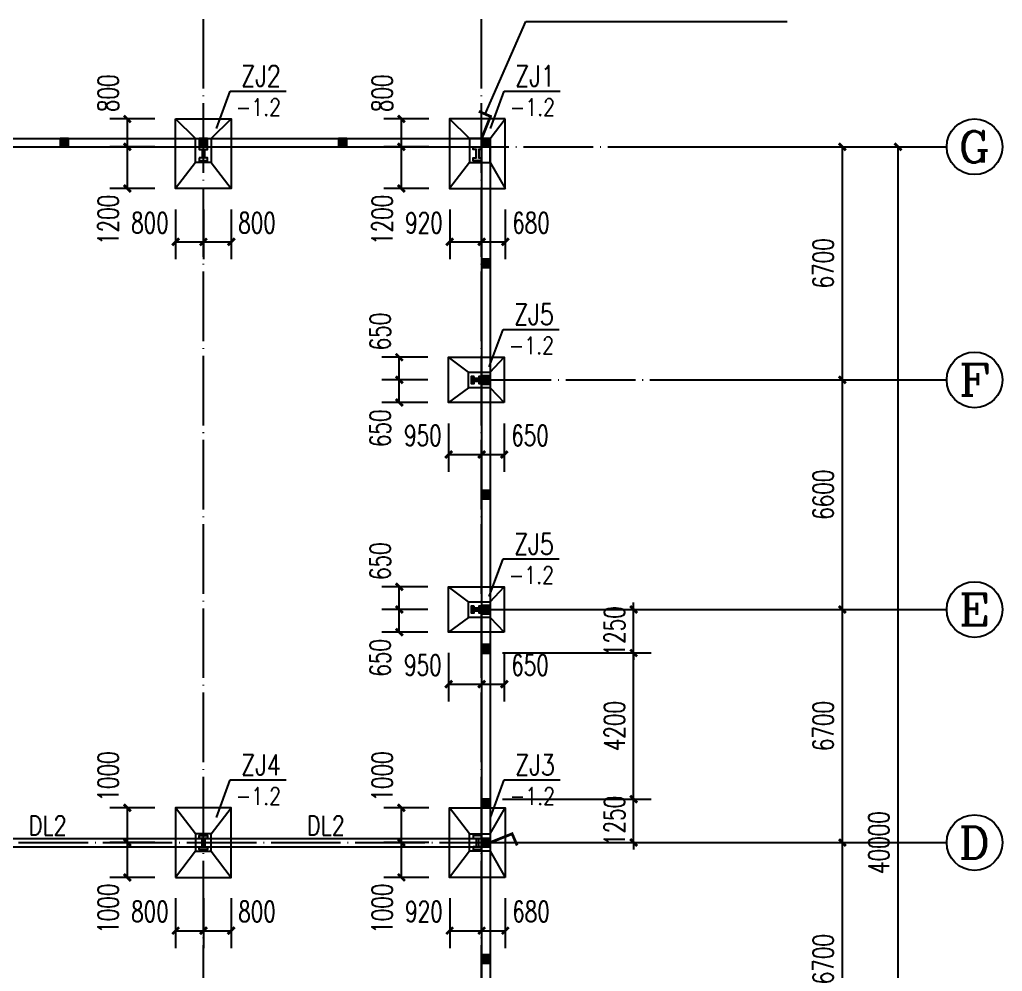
# Model space of a CAD drawing. Extents: x 36360094 to 36697644, y 75306 to 425482.
# Drawn here: x 36425171 to 36453430, y 383529 to 410885 of the extents above; entities that cross this region are included whole.
import ezdxf
from ezdxf.enums import TextEntityAlignment as Align

# ---------------------------------------------------------------- set-up
doc = ezdxf.new("R2010")
doc.units = 0
doc.header["$LTSCALE"] = 1000
doc.header["$MEASUREMENT"] = 0
doc.linetypes.add('ACAD_ISO04W100', pattern=[30.5, 24, -3, 0.5, -3])
doc.linetypes.add('DOTE', pattern=[2.42, 2, -0.2, 0.02, -0.2])
doc.layers.get('0').update_dxf_attribs({"linetype": 'CONTINUOUS'})
doc.layers.get('DEFPOINTS').update_dxf_attribs({"linetype": 'CONTINUOUS'})
for name, color, linetype in [('AXIS', 3, 'CONTINUOUS'), ('AXIS_TEXT', 7, 'CONTINUOUS'), ('COLUMN', 7, 'CONTINUOUS'), ('DOTE', 1, 'ACAD_ISO04W100'), ('PUB_DIM', 3, 'CONTINUOUS'), ('PUB_HATCH', 8, 'CONTINUOUS'), ('独立基础', 2, 'CONTINUOUS')]:
    doc.layers.add(name, color=color, linetype=linetype)
doc.styles.add('_TCH_AXIS', font='COMPLEX', dxfattribs={"bigfont": 'GBCBIG'})
doc.styles.add('_TCH_DIM_T3', font='SIMPLEX', dxfattribs={"width": 0.705882, "bigfont": 'GBCBIG'})
doc.styles.add('COMPLEX', font='COMPLEX')
doc.styles.add('DIM_FONT', font='SIMPLEX.shx', dxfattribs={"width": 0.8})
doc.dimstyles.new('_TCH_ARCH&&200', dxfattribs={"dimtxt": 595, "dimasz": 200, "dimexe": 500, "dimexo": 600, "dimgap": 252.5, "dimtad": 1, "dimdec": 0, "dimzin": 0, "dimdsep": 46, "dimtxsty": '_TCH_DIM_T3', "dimblk": 'ARCHTICK', "dimcen": 0.09, "dimclrt": 7, "dimazin": 2, "dimtfac": 1, "dimtdec": 0, "dimtix": 1, "dimtmove": 2, "dimatfit": 3, "dimfxl": 0, "dimtolj": 1, "dimtzin": 0, "dimarcsym": 0})

# ---------------------------------------------------------------- blocks, each defined once
blk = doc.blocks.new('_ArchTick')
at = {"color": 0, "linetype": 'ByBlock', "const_width": 0.4}
blk.add_lwpolyline([(-0.5, -0.5), (0.5, 0.5)], dxfattribs=at)
blk = doc.blocks.new('*D154')
at = {"layer": 'DEFPOINTS', "color": 0}
for p in [(36438457, 393930), (36442828, 393930), (36438457, 392680)]:
    blk.add_point(p, dxfattribs=at)
at = {"layer": 'PUB_DIM', "color": 0, "lineweight": -2}
for p, q in [((36439057, 393930), (36443328, 393930)), ((36442828, 393930), (36442828, 394130)), ((36442828, 392680), (36442828, 393930)), ((36439057, 392680), (36443328, 392680)), ((36442828, 392680), (36442828, 392480))]:
    blk.add_line(p, q, dxfattribs=at)
at = {"layer": 'PUB_DIM', "color": 0, "lineweight": -2, "xscale": 200, "yscale": 200, "zscale": 200}
for p, rotation in [((36442828, 393930), 270), ((36442828, 392680), 90)]:
    blk.add_blockref('_ArchTick', p, dxfattribs=dict(at, rotation=rotation))
at = {"layer": 'PUB_DIM', "color": 7, "insert": (36442278, 393305), "char_height": 595, "attachment_point": 5, "rotation": 90, "style": '_TCH_DIM_T3'}
blk.add_mtext('\\A1;1250', dxfattribs=at)
blk = doc.blocks.new('*D155')
at = {"layer": 'DEFPOINTS', "color": 0}
for p in [(36438457, 392680), (36442828, 392680), (36438457, 388480)]:
    blk.add_point(p, dxfattribs=at)
at = {"layer": 'PUB_DIM', "color": 0, "lineweight": -2}
for p, q in [((36439057, 392680), (36443328, 392680)), ((36442828, 388480), (36442828, 392680)), ((36439057, 388480), (36443328, 388480))]:
    blk.add_line(p, q, dxfattribs=at)
at = {"layer": 'PUB_DIM', "color": 0, "lineweight": -2, "xscale": 200, "yscale": 200, "zscale": 200}
for p, rotation in [((36442828, 392680), 90), ((36442828, 388480), 270)]:
    blk.add_blockref('_ArchTick', p, dxfattribs=dict(at, rotation=rotation))
at = {"layer": 'PUB_DIM', "color": 7, "insert": (36442278, 390580), "char_height": 595, "attachment_point": 5, "rotation": 90, "style": '_TCH_DIM_T3'}
blk.add_mtext('\\A1;4200', dxfattribs=at)
blk = doc.blocks.new('*D156')
at = {"layer": 'DEFPOINTS', "color": 0}
for p in [(36438457, 388480), (36442828, 388480), (36438457, 387230)]:
    blk.add_point(p, dxfattribs=at)
at = {"layer": 'PUB_DIM', "color": 0, "lineweight": -2}
for p, q in [((36442828, 388480), (36442828, 388680)), ((36439057, 388480), (36443328, 388480)), ((36442828, 387230), (36442828, 388480)), ((36439057, 387230), (36443328, 387230)), ((36442828, 387230), (36442828, 387030))]:
    blk.add_line(p, q, dxfattribs=at)
at = {"layer": 'PUB_DIM', "color": 0, "lineweight": -2, "xscale": 200, "yscale": 200, "zscale": 200}
for p, rotation in [((36442828, 388480), 270), ((36442828, 387230), 90)]:
    blk.add_blockref('_ArchTick', p, dxfattribs=dict(at, rotation=rotation))
at = {"layer": 'PUB_DIM', "color": 7, "insert": (36442278, 387855), "char_height": 595, "attachment_point": 5, "rotation": 90, "style": '_TCH_DIM_T3'}
blk.add_mtext('\\A1;1250', dxfattribs=at)
blk = doc.blocks.new('*D160')
at = {"layer": 'DEFPOINTS', "color": 0}
for p in [(36429657, 406030), (36430457, 406030), (36430457, 404498)]:
    blk.add_point(p, dxfattribs=at)
at = {"layer": 'PUB_DIM', "color": 0, "lineweight": -2}
for p, q in [((36429657, 405430), (36429657, 403998)), ((36430457, 405430), (36430457, 403998)), ((36429657, 404498), (36430457, 404498))]:
    blk.add_line(p, q, dxfattribs=at)
at = {"layer": 'PUB_DIM', "color": 0, "lineweight": -2, "xscale": 200, "yscale": 200, "zscale": 200, "rotation": 180}
blk.add_blockref('_ArchTick', (36429657, 404498), dxfattribs=at)
at = {"layer": 'PUB_DIM', "color": 0, "lineweight": -2, "xscale": 200, "yscale": 200, "zscale": 200}
blk.add_blockref('_ArchTick', (36430457, 404498), dxfattribs=at)
at = {"layer": 'PUB_DIM', "color": 7, "insert": (36428917, 405048), "char_height": 595, "attachment_point": 5, "style": '_TCH_DIM_T3'}
blk.add_mtext('\\A1;800', dxfattribs=at)
blk = doc.blocks.new('*D161')
at = {"layer": 'DEFPOINTS', "color": 0}
for p in [(36430457, 406030), (36431257, 406030), (36431257, 404498)]:
    blk.add_point(p, dxfattribs=at)
at = {"layer": 'PUB_DIM', "color": 0, "lineweight": -2}
for p, q in [((36430457, 405430), (36430457, 403998)), ((36431257, 405430), (36431257, 403998)), ((36430457, 404498), (36431257, 404498))]:
    blk.add_line(p, q, dxfattribs=at)
at = {"layer": 'PUB_DIM', "color": 0, "lineweight": -2, "xscale": 200, "yscale": 200, "zscale": 200, "rotation": 180}
blk.add_blockref('_ArchTick', (36430457, 404498), dxfattribs=at)
at = {"layer": 'PUB_DIM', "color": 0, "lineweight": -2, "xscale": 200, "yscale": 200, "zscale": 200}
blk.add_blockref('_ArchTick', (36431257, 404498), dxfattribs=at)
at = {"layer": 'PUB_DIM', "color": 7, "insert": (36431997, 405048), "char_height": 595, "attachment_point": 5, "style": '_TCH_DIM_T3'}
blk.add_mtext('\\A1;800', dxfattribs=at)
blk = doc.blocks.new('*D162')
at = {"layer": 'DEFPOINTS', "color": 0}
for p in [(36428268, 408030), (36429657, 408030), (36429657, 407230)]:
    blk.add_point(p, dxfattribs=at)
at = {"layer": 'PUB_DIM', "color": 0, "lineweight": -2}
for p, q in [((36429057, 408030), (36427768, 408030)), ((36428268, 407230), (36428268, 408030)), ((36429057, 407230), (36427768, 407230))]:
    blk.add_line(p, q, dxfattribs=at)
at = {"layer": 'PUB_DIM', "color": 0, "lineweight": -2, "xscale": 200, "yscale": 200, "zscale": 200}
for p, rotation in [((36428268, 408030), 90), ((36428268, 407230), 270)]:
    blk.add_blockref('_ArchTick', p, dxfattribs=dict(at, rotation=rotation))
at = {"layer": 'PUB_DIM', "color": 7, "insert": (36427718, 408770), "char_height": 595, "attachment_point": 5, "rotation": 90, "style": '_TCH_DIM_T3'}
blk.add_mtext('\\A1;800', dxfattribs=at)
blk = doc.blocks.new('*D163')
at = {"layer": 'DEFPOINTS', "color": 0}
for p in [(36428268, 407230), (36429657, 407230), (36429657, 406030)]:
    blk.add_point(p, dxfattribs=at)
at = {"layer": 'PUB_DIM', "color": 0, "lineweight": -2}
for p, q in [((36429057, 407230), (36427768, 407230)), ((36428268, 406030), (36428268, 407230)), ((36429057, 406030), (36427768, 406030))]:
    blk.add_line(p, q, dxfattribs=at)
at = {"layer": 'PUB_DIM', "color": 0, "lineweight": -2, "xscale": 200, "yscale": 200, "zscale": 200}
for p, rotation in [((36428268, 407230), 90), ((36428268, 406030), 270)]:
    blk.add_blockref('_ArchTick', p, dxfattribs=dict(at, rotation=rotation))
at = {"layer": 'PUB_DIM', "color": 7, "insert": (36427718, 405130), "char_height": 595, "attachment_point": 5, "rotation": 90, "style": '_TCH_DIM_T3'}
blk.add_mtext('\\A1;1200', dxfattribs=at)
blk = doc.blocks.new('*D164')
at = {"layer": 'DEFPOINTS', "color": 0}
for p in [(36429657, 386230), (36430457, 386230), (36430457, 384698)]:
    blk.add_point(p, dxfattribs=at)
at = {"layer": 'PUB_DIM', "color": 0, "lineweight": -2}
for p, q in [((36429657, 385630), (36429657, 384198)), ((36430457, 385630), (36430457, 384198)), ((36429657, 384698), (36430457, 384698))]:
    blk.add_line(p, q, dxfattribs=at)
at = {"layer": 'PUB_DIM', "color": 0, "lineweight": -2, "xscale": 200, "yscale": 200, "zscale": 200, "rotation": 180}
blk.add_blockref('_ArchTick', (36429657, 384698), dxfattribs=at)
at = {"layer": 'PUB_DIM', "color": 0, "lineweight": -2, "xscale": 200, "yscale": 200, "zscale": 200}
blk.add_blockref('_ArchTick', (36430457, 384698), dxfattribs=at)
at = {"layer": 'PUB_DIM', "color": 7, "insert": (36428917, 385248), "char_height": 595, "attachment_point": 5, "style": '_TCH_DIM_T3'}
blk.add_mtext('\\A1;800', dxfattribs=at)
blk = doc.blocks.new('*D165')
at = {"layer": 'DEFPOINTS', "color": 0}
for p in [(36430457, 386230), (36431257, 386230), (36431257, 384698)]:
    blk.add_point(p, dxfattribs=at)
at = {"layer": 'PUB_DIM', "color": 0, "lineweight": -2}
for p, q in [((36430457, 385630), (36430457, 384198)), ((36431257, 385630), (36431257, 384198)), ((36430457, 384698), (36431257, 384698))]:
    blk.add_line(p, q, dxfattribs=at)
at = {"layer": 'PUB_DIM', "color": 0, "lineweight": -2, "xscale": 200, "yscale": 200, "zscale": 200, "rotation": 180}
blk.add_blockref('_ArchTick', (36430457, 384698), dxfattribs=at)
at = {"layer": 'PUB_DIM', "color": 0, "lineweight": -2, "xscale": 200, "yscale": 200, "zscale": 200}
blk.add_blockref('_ArchTick', (36431257, 384698), dxfattribs=at)
at = {"layer": 'PUB_DIM', "color": 7, "insert": (36431997, 385248), "char_height": 595, "attachment_point": 5, "style": '_TCH_DIM_T3'}
blk.add_mtext('\\A1;800', dxfattribs=at)
blk = doc.blocks.new('*D166')
at = {"layer": 'DEFPOINTS', "color": 0}
for p in [(36428268, 388230), (36429657, 388230), (36429657, 387230)]:
    blk.add_point(p, dxfattribs=at)
at = {"layer": 'PUB_DIM', "color": 0, "lineweight": -2}
for p, q in [((36429057, 388230), (36427768, 388230)), ((36428268, 387230), (36428268, 388230)), ((36429057, 387230), (36427768, 387230))]:
    blk.add_line(p, q, dxfattribs=at)
at = {"layer": 'PUB_DIM', "color": 0, "lineweight": -2, "xscale": 200, "yscale": 200, "zscale": 200}
for p, rotation in [((36428268, 388230), 90), ((36428268, 387230), 270)]:
    blk.add_blockref('_ArchTick', p, dxfattribs=dict(at, rotation=rotation))
at = {"layer": 'PUB_DIM', "color": 7, "insert": (36427718, 389130), "char_height": 595, "attachment_point": 5, "rotation": 90, "style": '_TCH_DIM_T3'}
blk.add_mtext('\\A1;1000', dxfattribs=at)
blk = doc.blocks.new('*D167')
at = {"layer": 'DEFPOINTS', "color": 0}
for p in [(36428268, 387230), (36429657, 387230), (36429657, 386230)]:
    blk.add_point(p, dxfattribs=at)
at = {"layer": 'PUB_DIM', "color": 0, "lineweight": -2}
for p, q in [((36429057, 387230), (36427768, 387230)), ((36428268, 386230), (36428268, 387230)), ((36429057, 386230), (36427768, 386230))]:
    blk.add_line(p, q, dxfattribs=at)
at = {"layer": 'PUB_DIM', "color": 0, "lineweight": -2, "xscale": 200, "yscale": 200, "zscale": 200}
for p, rotation in [((36428268, 387230), 90), ((36428268, 386230), 270)]:
    blk.add_blockref('_ArchTick', p, dxfattribs=dict(at, rotation=rotation))
at = {"layer": 'PUB_DIM', "color": 7, "insert": (36427718, 385330), "char_height": 595, "attachment_point": 5, "rotation": 90, "style": '_TCH_DIM_T3'}
blk.add_mtext('\\A1;1000', dxfattribs=at)
blk = doc.blocks.new('*D208')
at = {"layer": 'DEFPOINTS', "color": 0}
for p in [(36436088, 400530), (36437507, 400530), (36437507, 399880)]:
    blk.add_point(p, dxfattribs=at)
at = {"layer": 'PUB_DIM', "color": 0, "lineweight": -2}
for p, q in [((36436907, 400530), (36435588, 400530)), ((36436088, 399880), (36436088, 400530)), ((36436907, 399880), (36435588, 399880))]:
    blk.add_line(p, q, dxfattribs=at)
at = {"layer": 'PUB_DIM', "color": 0, "lineweight": -2, "xscale": 200, "yscale": 200, "zscale": 200}
for p, rotation in [((36436088, 400530), 90), ((36436088, 399880), 270)]:
    blk.add_blockref('_ArchTick', p, dxfattribs=dict(at, rotation=rotation))
at = {"layer": 'PUB_DIM', "color": 7, "insert": (36435538, 399140), "char_height": 595, "attachment_point": 5, "rotation": 90, "style": '_TCH_DIM_T3'}
blk.add_mtext('\\A1;650', dxfattribs=at)
blk = doc.blocks.new('*D209')
at = {"layer": 'DEFPOINTS', "color": 0}
for p in [(36436088, 401180), (36437507, 401180), (36437507, 400530)]:
    blk.add_point(p, dxfattribs=at)
at = {"layer": 'PUB_DIM', "color": 0, "lineweight": -2}
for p, q in [((36436907, 401180), (36435588, 401180)), ((36436088, 400530), (36436088, 401180)), ((36436907, 400530), (36435588, 400530))]:
    blk.add_line(p, q, dxfattribs=at)
at = {"layer": 'PUB_DIM', "color": 0, "lineweight": -2, "xscale": 200, "yscale": 200, "zscale": 200}
for p, rotation in [((36436088, 401180), 90), ((36436088, 400530), 270)]:
    blk.add_blockref('_ArchTick', p, dxfattribs=dict(at, rotation=rotation))
at = {"layer": 'PUB_DIM', "color": 7, "insert": (36435538, 401920), "char_height": 595, "attachment_point": 5, "rotation": 90, "style": '_TCH_DIM_T3'}
blk.add_mtext('\\A1;650', dxfattribs=at)
blk = doc.blocks.new('*D210')
at = {"layer": 'DEFPOINTS', "color": 0}
for p in [(36438457, 399880), (36439107, 399880), (36439107, 398384)]:
    blk.add_point(p, dxfattribs=at)
at = {"layer": 'PUB_DIM', "color": 0, "lineweight": -2}
for p, q in [((36438457, 399280), (36438457, 397884)), ((36439107, 399280), (36439107, 397884)), ((36438457, 398384), (36439107, 398384))]:
    blk.add_line(p, q, dxfattribs=at)
at = {"layer": 'PUB_DIM', "color": 0, "lineweight": -2, "xscale": 200, "yscale": 200, "zscale": 200, "rotation": 180}
blk.add_blockref('_ArchTick', (36438457, 398384), dxfattribs=at)
at = {"layer": 'PUB_DIM', "color": 0, "lineweight": -2, "xscale": 200, "yscale": 200, "zscale": 200}
blk.add_blockref('_ArchTick', (36439107, 398384), dxfattribs=at)
at = {"layer": 'PUB_DIM', "color": 7, "insert": (36439847, 398934), "char_height": 595, "attachment_point": 5, "style": '_TCH_DIM_T3'}
blk.add_mtext('\\A1;650', dxfattribs=at)
blk = doc.blocks.new('*D211')
at = {"layer": 'DEFPOINTS', "color": 0}
for p in [(36437507, 399880), (36438457, 399880), (36438457, 398384)]:
    blk.add_point(p, dxfattribs=at)
at = {"layer": 'PUB_DIM', "color": 0, "lineweight": -2}
for p, q in [((36437507, 399280), (36437507, 397884)), ((36438457, 399280), (36438457, 397884)), ((36437507, 398384), (36438457, 398384))]:
    blk.add_line(p, q, dxfattribs=at)
at = {"layer": 'PUB_DIM', "color": 0, "lineweight": -2, "xscale": 200, "yscale": 200, "zscale": 200, "rotation": 180}
blk.add_blockref('_ArchTick', (36437507, 398384), dxfattribs=at)
at = {"layer": 'PUB_DIM', "color": 0, "lineweight": -2, "xscale": 200, "yscale": 200, "zscale": 200}
blk.add_blockref('_ArchTick', (36438457, 398384), dxfattribs=at)
at = {"layer": 'PUB_DIM', "color": 7, "insert": (36436767, 398934), "char_height": 595, "attachment_point": 5, "style": '_TCH_DIM_T3'}
blk.add_mtext('\\A1;950', dxfattribs=at)
blk = doc.blocks.new('*D216')
at = {"layer": 'DEFPOINTS', "color": 0}
for p in [(36436088, 393930), (36437507, 393930), (36437507, 393280)]:
    blk.add_point(p, dxfattribs=at)
at = {"layer": 'PUB_DIM', "color": 0, "lineweight": -2}
for p, q in [((36436907, 393930), (36435588, 393930)), ((36436088, 393280), (36436088, 393930)), ((36436907, 393280), (36435588, 393280))]:
    blk.add_line(p, q, dxfattribs=at)
at = {"layer": 'PUB_DIM', "color": 0, "lineweight": -2, "xscale": 200, "yscale": 200, "zscale": 200}
for p, rotation in [((36436088, 393930), 90), ((36436088, 393280), 270)]:
    blk.add_blockref('_ArchTick', p, dxfattribs=dict(at, rotation=rotation))
at = {"layer": 'PUB_DIM', "color": 7, "insert": (36435538, 392540), "char_height": 595, "attachment_point": 5, "rotation": 90, "style": '_TCH_DIM_T3'}
blk.add_mtext('\\A1;650', dxfattribs=at)
blk = doc.blocks.new('*D217')
at = {"layer": 'DEFPOINTS', "color": 0}
for p in [(36436088, 394580), (36437507, 394580), (36437507, 393930)]:
    blk.add_point(p, dxfattribs=at)
at = {"layer": 'PUB_DIM', "color": 0, "lineweight": -2}
for p, q in [((36436907, 394580), (36435588, 394580)), ((36436088, 393930), (36436088, 394580)), ((36436907, 393930), (36435588, 393930))]:
    blk.add_line(p, q, dxfattribs=at)
at = {"layer": 'PUB_DIM', "color": 0, "lineweight": -2, "xscale": 200, "yscale": 200, "zscale": 200}
for p, rotation in [((36436088, 394580), 90), ((36436088, 393930), 270)]:
    blk.add_blockref('_ArchTick', p, dxfattribs=dict(at, rotation=rotation))
at = {"layer": 'PUB_DIM', "color": 7, "insert": (36435538, 395320), "char_height": 595, "attachment_point": 5, "rotation": 90, "style": '_TCH_DIM_T3'}
blk.add_mtext('\\A1;650', dxfattribs=at)
blk = doc.blocks.new('*D218')
at = {"layer": 'DEFPOINTS', "color": 0}
for p in [(36438457, 393280), (36439107, 393280), (36439107, 391784)]:
    blk.add_point(p, dxfattribs=at)
at = {"layer": 'PUB_DIM', "color": 0, "lineweight": -2}
for p, q in [((36438457, 392680), (36438457, 391284)), ((36439107, 392680), (36439107, 391284)), ((36438457, 391784), (36439107, 391784))]:
    blk.add_line(p, q, dxfattribs=at)
at = {"layer": 'PUB_DIM', "color": 0, "lineweight": -2, "xscale": 200, "yscale": 200, "zscale": 200, "rotation": 180}
blk.add_blockref('_ArchTick', (36438457, 391784), dxfattribs=at)
at = {"layer": 'PUB_DIM', "color": 0, "lineweight": -2, "xscale": 200, "yscale": 200, "zscale": 200}
blk.add_blockref('_ArchTick', (36439107, 391784), dxfattribs=at)
at = {"layer": 'PUB_DIM', "color": 7, "insert": (36439847, 392334), "char_height": 595, "attachment_point": 5, "style": '_TCH_DIM_T3'}
blk.add_mtext('\\A1;650', dxfattribs=at)
blk = doc.blocks.new('*D219')
at = {"layer": 'DEFPOINTS', "color": 0}
for p in [(36437507, 393280), (36438457, 393280), (36438457, 391784)]:
    blk.add_point(p, dxfattribs=at)
at = {"layer": 'PUB_DIM', "color": 0, "lineweight": -2}
for p, q in [((36437507, 392680), (36437507, 391284)), ((36438457, 392680), (36438457, 391284)), ((36437507, 391784), (36438457, 391784))]:
    blk.add_line(p, q, dxfattribs=at)
at = {"layer": 'PUB_DIM', "color": 0, "lineweight": -2, "xscale": 200, "yscale": 200, "zscale": 200, "rotation": 180}
blk.add_blockref('_ArchTick', (36437507, 391784), dxfattribs=at)
at = {"layer": 'PUB_DIM', "color": 0, "lineweight": -2, "xscale": 200, "yscale": 200, "zscale": 200}
blk.add_blockref('_ArchTick', (36438457, 391784), dxfattribs=at)
at = {"layer": 'PUB_DIM', "color": 7, "insert": (36436767, 392334), "char_height": 595, "attachment_point": 5, "style": '_TCH_DIM_T3'}
blk.add_mtext('\\A1;950', dxfattribs=at)
blk = doc.blocks.new('*D234')
at = {"layer": 'DEFPOINTS', "color": 0}
for p in [(36436148, 408030), (36437537, 408030), (36437537, 407230)]:
    blk.add_point(p, dxfattribs=at)
at = {"layer": 'PUB_DIM', "color": 0, "lineweight": -2}
for p, q in [((36436937, 408030), (36435648, 408030)), ((36436148, 407230), (36436148, 408030)), ((36436937, 407230), (36435648, 407230))]:
    blk.add_line(p, q, dxfattribs=at)
at = {"layer": 'PUB_DIM', "color": 0, "lineweight": -2, "xscale": 200, "yscale": 200, "zscale": 200}
for p, rotation in [((36436148, 408030), 90), ((36436148, 407230), 270)]:
    blk.add_blockref('_ArchTick', p, dxfattribs=dict(at, rotation=rotation))
at = {"layer": 'PUB_DIM', "color": 7, "insert": (36435598, 408770), "char_height": 595, "attachment_point": 5, "rotation": 90, "style": '_TCH_DIM_T3'}
blk.add_mtext('\\A1;800', dxfattribs=at)
blk = doc.blocks.new('*D235')
at = {"layer": 'DEFPOINTS', "color": 0}
for p in [(36436148, 407230), (36437537, 407230), (36437537, 406030)]:
    blk.add_point(p, dxfattribs=at)
at = {"layer": 'PUB_DIM', "color": 0, "lineweight": -2}
for p, q in [((36436937, 407230), (36435648, 407230)), ((36436148, 406030), (36436148, 407230)), ((36436937, 406030), (36435648, 406030))]:
    blk.add_line(p, q, dxfattribs=at)
at = {"layer": 'PUB_DIM', "color": 0, "lineweight": -2, "xscale": 200, "yscale": 200, "zscale": 200}
for p, rotation in [((36436148, 407230), 90), ((36436148, 406030), 270)]:
    blk.add_blockref('_ArchTick', p, dxfattribs=dict(at, rotation=rotation))
at = {"layer": 'PUB_DIM', "color": 7, "insert": (36435598, 405130), "char_height": 595, "attachment_point": 5, "rotation": 90, "style": '_TCH_DIM_T3'}
blk.add_mtext('\\A1;1200', dxfattribs=at)
blk = doc.blocks.new('*D236')
at = {"layer": 'DEFPOINTS', "color": 0}
for p in [(36436148, 388230), (36437537, 388230), (36437537, 387230)]:
    blk.add_point(p, dxfattribs=at)
at = {"layer": 'PUB_DIM', "color": 0, "lineweight": -2}
for p, q in [((36436937, 388230), (36435648, 388230)), ((36436148, 387230), (36436148, 388230)), ((36436937, 387230), (36435648, 387230))]:
    blk.add_line(p, q, dxfattribs=at)
at = {"layer": 'PUB_DIM', "color": 0, "lineweight": -2, "xscale": 200, "yscale": 200, "zscale": 200}
for p, rotation in [((36436148, 388230), 90), ((36436148, 387230), 270)]:
    blk.add_blockref('_ArchTick', p, dxfattribs=dict(at, rotation=rotation))
at = {"layer": 'PUB_DIM', "color": 7, "insert": (36435598, 389130), "char_height": 595, "attachment_point": 5, "rotation": 90, "style": '_TCH_DIM_T3'}
blk.add_mtext('\\A1;1000', dxfattribs=at)
blk = doc.blocks.new('*D237')
at = {"layer": 'DEFPOINTS', "color": 0}
for p in [(36436148, 387230), (36437537, 387230), (36437537, 386230)]:
    blk.add_point(p, dxfattribs=at)
at = {"layer": 'PUB_DIM', "color": 0, "lineweight": -2}
for p, q in [((36436937, 387230), (36435648, 387230)), ((36436148, 386230), (36436148, 387230)), ((36436937, 386230), (36435648, 386230))]:
    blk.add_line(p, q, dxfattribs=at)
at = {"layer": 'PUB_DIM', "color": 0, "lineweight": -2, "xscale": 200, "yscale": 200, "zscale": 200}
for p, rotation in [((36436148, 387230), 90), ((36436148, 386230), 270)]:
    blk.add_blockref('_ArchTick', p, dxfattribs=dict(at, rotation=rotation))
at = {"layer": 'PUB_DIM', "color": 7, "insert": (36435598, 385330), "char_height": 595, "attachment_point": 5, "rotation": 90, "style": '_TCH_DIM_T3'}
blk.add_mtext('\\A1;1000', dxfattribs=at)
blk = doc.blocks.new('*D240')
at = {"layer": 'DEFPOINTS', "color": 0}
for p in [(36438457, 406030), (36439137, 406030), (36439137, 404498)]:
    blk.add_point(p, dxfattribs=at)
at = {"layer": 'PUB_DIM', "color": 0, "lineweight": -2}
for p, q in [((36438457, 405430), (36438457, 403998)), ((36439137, 405430), (36439137, 403998)), ((36438457, 404498), (36439137, 404498))]:
    blk.add_line(p, q, dxfattribs=at)
at = {"layer": 'PUB_DIM', "color": 0, "lineweight": -2, "xscale": 200, "yscale": 200, "zscale": 200, "rotation": 180}
blk.add_blockref('_ArchTick', (36438457, 404498), dxfattribs=at)
at = {"layer": 'PUB_DIM', "color": 0, "lineweight": -2, "xscale": 200, "yscale": 200, "zscale": 200}
blk.add_blockref('_ArchTick', (36439137, 404498), dxfattribs=at)
at = {"layer": 'PUB_DIM', "color": 7, "insert": (36439877, 405048), "char_height": 595, "attachment_point": 5, "style": '_TCH_DIM_T3'}
blk.add_mtext('\\A1;680', dxfattribs=at)
blk = doc.blocks.new('*D241')
at = {"layer": 'DEFPOINTS', "color": 0}
for p in [(36437537, 406030), (36438457, 406030), (36438457, 404498)]:
    blk.add_point(p, dxfattribs=at)
at = {"layer": 'PUB_DIM', "color": 0, "lineweight": -2}
for p, q in [((36437537, 405430), (36437537, 403998)), ((36438457, 405430), (36438457, 403998)), ((36437537, 404498), (36438457, 404498))]:
    blk.add_line(p, q, dxfattribs=at)
at = {"layer": 'PUB_DIM', "color": 0, "lineweight": -2, "xscale": 200, "yscale": 200, "zscale": 200, "rotation": 180}
blk.add_blockref('_ArchTick', (36437537, 404498), dxfattribs=at)
at = {"layer": 'PUB_DIM', "color": 0, "lineweight": -2, "xscale": 200, "yscale": 200, "zscale": 200}
blk.add_blockref('_ArchTick', (36438457, 404498), dxfattribs=at)
at = {"layer": 'PUB_DIM', "color": 7, "insert": (36436797, 405048), "char_height": 595, "attachment_point": 5, "style": '_TCH_DIM_T3'}
blk.add_mtext('\\A1;920', dxfattribs=at)
blk = doc.blocks.new('*D242')
at = {"layer": 'DEFPOINTS', "color": 0}
for p in [(36438457, 386230), (36439137, 386230), (36439137, 384698)]:
    blk.add_point(p, dxfattribs=at)
at = {"layer": 'PUB_DIM', "color": 0, "lineweight": -2}
for p, q in [((36438457, 385630), (36438457, 384198)), ((36439137, 385630), (36439137, 384198)), ((36438457, 384698), (36439137, 384698))]:
    blk.add_line(p, q, dxfattribs=at)
at = {"layer": 'PUB_DIM', "color": 0, "lineweight": -2, "xscale": 200, "yscale": 200, "zscale": 200, "rotation": 180}
blk.add_blockref('_ArchTick', (36438457, 384698), dxfattribs=at)
at = {"layer": 'PUB_DIM', "color": 0, "lineweight": -2, "xscale": 200, "yscale": 200, "zscale": 200}
blk.add_blockref('_ArchTick', (36439137, 384698), dxfattribs=at)
at = {"layer": 'PUB_DIM', "color": 7, "insert": (36439877, 385248), "char_height": 595, "attachment_point": 5, "style": '_TCH_DIM_T3'}
blk.add_mtext('\\A1;680', dxfattribs=at)
blk = doc.blocks.new('*D243')
at = {"layer": 'DEFPOINTS', "color": 0}
for p in [(36437537, 386230), (36438457, 386230), (36438457, 384698)]:
    blk.add_point(p, dxfattribs=at)
at = {"layer": 'PUB_DIM', "color": 0, "lineweight": -2}
for p, q in [((36437537, 385630), (36437537, 384198)), ((36438457, 385630), (36438457, 384198)), ((36437537, 384698), (36438457, 384698))]:
    blk.add_line(p, q, dxfattribs=at)
at = {"layer": 'PUB_DIM', "color": 0, "lineweight": -2, "xscale": 200, "yscale": 200, "zscale": 200, "rotation": 180}
blk.add_blockref('_ArchTick', (36437537, 384698), dxfattribs=at)
at = {"layer": 'PUB_DIM', "color": 0, "lineweight": -2, "xscale": 200, "yscale": 200, "zscale": 200}
blk.add_blockref('_ArchTick', (36438457, 384698), dxfattribs=at)
at = {"layer": 'PUB_DIM', "color": 7, "insert": (36436797, 385248), "char_height": 595, "attachment_point": 5, "style": '_TCH_DIM_T3'}
blk.add_mtext('\\A1;920', dxfattribs=at)
blk = doc.blocks.new('*D566')
at = {"layer": 'AXIS', "color": 0, "lineweight": -2}
for p, q in [((36444430, 387230), (36449330, 387230)), ((36448830, 380530), (36448830, 387230)), ((36444430, 380530), (36449330, 380530))]:
    blk.add_line(p, q, dxfattribs=at)
at = {"layer": 'DEFPOINTS', "color": 0}
for p in [(36443830, 387230), (36448830, 387230), (36443830, 380530)]:
    blk.add_point(p, dxfattribs=at)
at = {"layer": 'AXIS', "color": 0, "lineweight": -2, "xscale": 200, "yscale": 200, "zscale": 200}
for p, rotation in [((36448830, 387230), 90), ((36448830, 380530), 270)]:
    blk.add_blockref('_ArchTick', p, dxfattribs=dict(at, rotation=rotation))
at = {"layer": 'AXIS', "color": 7, "insert": (36448280, 383880), "char_height": 595, "attachment_point": 5, "rotation": 90, "style": '_TCH_DIM_T3'}
blk.add_mtext('\\A1;6700', dxfattribs=at)
blk = doc.blocks.new('*D567')
at = {"layer": 'AXIS', "color": 0, "lineweight": -2}
for p, q in [((36444430, 393930), (36449330, 393930)), ((36448830, 387230), (36448830, 393930)), ((36444430, 387230), (36449330, 387230))]:
    blk.add_line(p, q, dxfattribs=at)
at = {"layer": 'DEFPOINTS', "color": 0}
for p in [(36443830, 393930), (36448830, 393930), (36443830, 387230)]:
    blk.add_point(p, dxfattribs=at)
at = {"layer": 'AXIS', "color": 0, "lineweight": -2, "xscale": 200, "yscale": 200, "zscale": 200}
for p, rotation in [((36448830, 393930), 90), ((36448830, 387230), 270)]:
    blk.add_blockref('_ArchTick', p, dxfattribs=dict(at, rotation=rotation))
at = {"layer": 'AXIS', "color": 7, "insert": (36448280, 390580), "char_height": 595, "attachment_point": 5, "rotation": 90, "style": '_TCH_DIM_T3'}
blk.add_mtext('\\A1;6700', dxfattribs=at)
blk = doc.blocks.new('*D568')
at = {"layer": 'AXIS', "color": 0, "lineweight": -2}
for p, q in [((36444430, 400530), (36449330, 400530)), ((36448830, 393930), (36448830, 400530)), ((36444430, 393930), (36449330, 393930))]:
    blk.add_line(p, q, dxfattribs=at)
at = {"layer": 'DEFPOINTS', "color": 0}
for p in [(36443830, 400530), (36448830, 400530), (36443830, 393930)]:
    blk.add_point(p, dxfattribs=at)
at = {"layer": 'AXIS', "color": 0, "lineweight": -2, "xscale": 200, "yscale": 200, "zscale": 200}
for p, rotation in [((36448830, 400530), 90), ((36448830, 393930), 270)]:
    blk.add_blockref('_ArchTick', p, dxfattribs=dict(at, rotation=rotation))
at = {"layer": 'AXIS', "color": 7, "insert": (36448280, 397230), "char_height": 595, "attachment_point": 5, "rotation": 90, "style": '_TCH_DIM_T3'}
blk.add_mtext('\\A1;6600', dxfattribs=at)
blk = doc.blocks.new('*D569')
at = {"layer": 'AXIS', "color": 0, "lineweight": -2}
for p, q in [((36444430, 407230), (36449330, 407230)), ((36448830, 400530), (36448830, 407230)), ((36444430, 400530), (36449330, 400530))]:
    blk.add_line(p, q, dxfattribs=at)
at = {"layer": 'DEFPOINTS', "color": 0}
for p in [(36443830, 407230), (36448830, 407230), (36443830, 400530)]:
    blk.add_point(p, dxfattribs=at)
at = {"layer": 'AXIS', "color": 0, "lineweight": -2, "xscale": 200, "yscale": 200, "zscale": 200}
for p, rotation in [((36448830, 407230), 90), ((36448830, 400530), 270)]:
    blk.add_blockref('_ArchTick', p, dxfattribs=dict(at, rotation=rotation))
at = {"layer": 'AXIS', "color": 7, "insert": (36448280, 403880), "char_height": 595, "attachment_point": 5, "rotation": 90, "style": '_TCH_DIM_T3'}
blk.add_mtext('\\A1;6700', dxfattribs=at)
blk = doc.blocks.new('*D570')
at = {"layer": 'AXIS', "color": 0, "lineweight": -2}
for p, q in [((36444430, 407230), (36450930, 407230)), ((36450430, 367230), (36450430, 407230)), ((36444430, 367230), (36450930, 367230))]:
    blk.add_line(p, q, dxfattribs=at)
at = {"layer": 'DEFPOINTS', "color": 0}
for p in [(36443830, 407230), (36450430, 407230), (36443830, 367230)]:
    blk.add_point(p, dxfattribs=at)
at = {"layer": 'AXIS', "color": 0, "lineweight": -2, "xscale": 200, "yscale": 200, "zscale": 200}
for p, rotation in [((36450430, 407230), 90), ((36450430, 367230), 270)]:
    blk.add_blockref('_ArchTick', p, dxfattribs=dict(at, rotation=rotation))
at = {"layer": 'AXIS', "color": 7, "insert": (36449880, 387230), "char_height": 595, "attachment_point": 5, "rotation": 90, "style": '_TCH_DIM_T3'}
blk.add_mtext('\\A1;40000', dxfattribs=at)
blk = doc.blocks.new('_AXISO')
blk.add_circle((0, 0), 0.5)
at = {"layer": 'AXIS_TEXT', "style": 'COMPLEX', "width": 1.041667}
blk.add_attdef('A', text='', height=0.56, dxfattribs=at).set_placement((-0.25, -0.28), (0.25, -0.28), align=Align.FIT)

msp = doc.modelspace()

# ---------------------------------------------------------------- hatches: boundary and pattern name
for points in [[(36430336.8, 406909.7), (36430336.8, 406829.7), (36430576.8, 406829.7), (36430576.8, 406909.7), (36430496.8, 406909.7), (36430496.8, 407149.7), (36430576.8, 407149.7), (36430576.8, 407229.7), (36430336.8, 407229.7), (36430336.8, 407149.7), (36430416.8, 407149.7), (36430416.8, 406909.7)], [(36438456.8, 406909.7), (36438456.8, 406829.7), (36438216.8, 406829.7), (36438216.8, 406909.7), (36438296.8, 406909.7), (36438296.8, 407149.7), (36438216.8, 407149.7), (36438216.8, 407229.7), (36438456.8, 407229.7), (36438456.8, 407149.7), (36438376.8, 407149.7), (36438376.8, 406909.7)], [(36438236.8, 400629.7), (36438156.8, 400629.7), (36438156.8, 400429.7), (36438236.8, 400429.7), (36438236.8, 400489.7), (36438376.8, 400489.7), (36438376.8, 400429.7), (36438456.8, 400429.7), (36438456.8, 400629.7), (36438376.8, 400629.7), (36438376.8, 400569.7), (36438236.8, 400569.7)], [(36438236.8, 394029.7), (36438156.8, 394029.7), (36438156.8, 393829.7), (36438236.8, 393829.7), (36438236.8, 393889.7), (36438376.8, 393889.7), (36438376.8, 393829.7), (36438456.8, 393829.7), (36438456.8, 394029.7), (36438376.8, 394029.7), (36438376.8, 393969.7), (36438236.8, 393969.7)], [(36430336.8, 387349.7), (36430336.8, 387429.7), (36430576.8, 387429.7), (36430576.8, 387349.7), (36430496.8, 387349.7), (36430496.8, 387109.7), (36430576.8, 387109.7), (36430576.8, 387029.7), (36430336.8, 387029.7), (36430336.8, 387109.7), (36430416.8, 387109.7), (36430416.8, 387349.7)], [(36438456.8, 387349.7), (36438456.8, 387429.7), (36438216.8, 387429.7), (36438216.8, 387349.7), (36438296.8, 387349.7), (36438296.8, 387109.7), (36438216.8, 387109.7), (36438216.8, 387029.7), (36438456.8, 387029.7), (36438456.8, 387109.7), (36438376.8, 387109.7), (36438376.8, 387349.7)]]:
    msp.add_hatch(color=256).paths.add_polyline_path(points)
at = {"layer": 'PUB_HATCH'}
for points in [[(36426336.8, 407469.7), (36426336.8, 407229.7), (36426576.8, 407229.7), (36426576.8, 407469.7)], [(36430336.8, 407469.7), (36430336.8, 407229.7), (36430576.8, 407229.7), (36430576.8, 407469.7)], [(36434336.8, 407469.7), (36434336.8, 407229.7), (36434576.8, 407229.7), (36434576.8, 407469.7)], [(36438456.8, 407469.7), (36438456.8, 407229.7), (36438696.8, 407229.7), (36438696.8, 407469.7)], [(36438456.8, 403759.7), (36438696.8, 403759.7), (36438696.8, 403999.7), (36438456.8, 403999.7)], [(36438456.8, 400409.7), (36438696.8, 400409.7), (36438696.8, 400649.7), (36438456.8, 400649.7)], [(36438456.8, 397109.7), (36438696.8, 397109.7), (36438696.8, 397349.7), (36438456.8, 397349.7)], [(36438456.8, 393809.7), (36438696.8, 393809.7), (36438696.8, 394049.7), (36438456.8, 394049.7)], [(36438456.8, 392679.7), (36438696.8, 392679.7), (36438696.8, 392919.7), (36438456.8, 392919.7)], [(36438456.8, 388239.7), (36438696.8, 388239.7), (36438696.8, 388479.7), (36438456.8, 388479.7)], [(36438456.8, 387109.7), (36438696.8, 387109.7), (36438696.8, 387349.7), (36438456.8, 387349.7)], [(36438456.8, 383759.7), (36438696.8, 383759.7), (36438696.8, 383999.7), (36438456.8, 383999.7)]]:
    msp.add_hatch(color=256, dxfattribs=at).paths.add_polyline_path(points)

# ---------------------------------------------------------------- linework, layer by layer
for p, q in [((36438555.4, 408172.1), (36439725.4, 410834.7)), ((36439725.4, 410834.7), (36447241.5, 410834.7)), ((36430827.6, 407752.3, 0), (36431227.9, 408831.9, 0)), ((36431227.9, 408831.9, 0), (36432838, 408831.9, 0)), ((36438707.6, 407752.3, 0), (36439107.9, 408831.9, 0)), ((36439107.9, 408831.9, 0), (36440718, 408831.9, 0)), ((36438677.6, 400902.3, 0), (36439077.9, 401981.9, 0)), ((36439077.9, 401981.9, 0), (36440688, 401981.9, 0)), ((36438677.6, 394302.3, 0), (36439077.9, 395381.9, 0)), ((36439077.9, 395381.9, 0), (36440688, 395381.9, 0)), ((36430827.6, 387952.3, 0), (36431227.9, 389031.9, 0)), ((36431227.9, 389031.9, 0), (36432838, 389031.9, 0)), ((36438707.6, 387952.3, 0), (36439107.9, 389031.9, 0)), ((36439107.9, 389031.9, 0), (36440718, 389031.9, 0)), ((36390801.8, 387349.7), (36438456.8, 387349.7)), ((36390801.8, 387109.7), (36438456.8, 387109.7))]:
    msp.add_line(p, q)
at = {"const_width": 80}
for points in [[(36438456.8, 407469.7), (36438709.9, 408105.4), (36438375.5, 408249.9)], [(36438696.8, 387229.7), (36439332.5, 387482.8), (36439477.1, 387148.3)]]:
    msp.add_lwpolyline(points, dxfattribs=at)
for points in [[(36390216.8, 407469.7), (36438696.8, 407469.7), (36438696.8, 366989.7), (36390216.8, 366989.7)], [(36390456.8, 407229.7), (36438456.8, 407229.7), (36438456.8, 367229.7), (36390456.8, 367229.7)]]:
    msp.add_lwpolyline(points, close=True)
for points in [[(36430336.8, 406909.7), (36430336.8, 406829.7), (36430576.8, 406829.7), (36430576.8, 406909.7), (36430496.8, 406909.7), (36430496.8, 407149.7), (36430576.8, 407149.7), (36430576.8, 407229.7), (36430336.8, 407229.7), (36430336.8, 407149.7), (36430416.8, 407149.7), (36430416.8, 406909.7), (36430336.8, 406909.7)], [(36438456.8, 406909.7), (36438456.8, 406829.7), (36438216.8, 406829.7), (36438216.8, 406909.7), (36438296.8, 406909.7), (36438296.8, 407149.7), (36438216.8, 407149.7), (36438216.8, 407229.7), (36438456.8, 407229.7), (36438456.8, 407149.7), (36438376.8, 407149.7), (36438376.8, 406909.7), (36438456.8, 406909.7)], [(36438236.8, 400629.7), (36438156.8, 400629.7), (36438156.8, 400429.7), (36438236.8, 400429.7), (36438236.8, 400489.7), (36438376.8, 400489.7), (36438376.8, 400429.7), (36438456.8, 400429.7), (36438456.8, 400629.7), (36438376.8, 400629.7), (36438376.8, 400569.7), (36438236.8, 400569.7), (36438236.8, 400629.7)], [(36438236.8, 394029.7), (36438156.8, 394029.7), (36438156.8, 393829.7), (36438236.8, 393829.7), (36438236.8, 393889.7), (36438376.8, 393889.7), (36438376.8, 393829.7), (36438456.8, 393829.7), (36438456.8, 394029.7), (36438376.8, 394029.7), (36438376.8, 393969.7), (36438236.8, 393969.7), (36438236.8, 394029.7)], [(36430336.8, 387349.7), (36430336.8, 387429.7), (36430576.8, 387429.7), (36430576.8, 387349.7), (36430496.8, 387349.7), (36430496.8, 387109.7), (36430576.8, 387109.7), (36430576.8, 387029.7), (36430336.8, 387029.7), (36430336.8, 387109.7), (36430416.8, 387109.7), (36430416.8, 387349.7), (36430336.8, 387349.7)], [(36438456.8, 387349.7), (36438456.8, 387429.7), (36438216.8, 387429.7), (36438216.8, 387349.7), (36438296.8, 387349.7), (36438296.8, 387109.7), (36438216.8, 387109.7), (36438216.8, 387029.7), (36438456.8, 387029.7), (36438456.8, 387109.7), (36438376.8, 387109.7), (36438376.8, 387349.7), (36438456.8, 387349.7)]]:
    msp.add_lwpolyline(points)
at = {"layer": 'AXIS'}
for p, q in [((36443829.9, 407229.7), (36451829.9, 407229.7)), ((36443829.9, 400529.7), (36451829.9, 400529.7)), ((36443829.9, 393929.7), (36451829.9, 393929.7)), ((36443829.9, 387229.7), (36451829.9, 387229.7))]:
    msp.add_line(p, q, dxfattribs=at)
at = {"layer": 'COLUMN'}
for p, q in [((36426336.8, 407469.7), (36426336.8, 407229.7)), ((36426576.8, 407469.7), (36426336.8, 407469.7)), ((36426336.8, 407229.7), (36426576.8, 407229.7)), ((36426576.8, 407229.7), (36426576.8, 407469.7)), ((36430336.8, 407469.7), (36430336.8, 407229.7)), ((36430576.8, 407469.7), (36430336.8, 407469.7)), ((36430336.8, 407229.7), (36430576.8, 407229.7)), ((36430576.8, 407229.7), (36430576.8, 407469.7)), ((36434336.8, 407469.7), (36434336.8, 407229.7)), ((36434576.8, 407469.7), (36434336.8, 407469.7)), ((36434336.8, 407229.7), (36434576.8, 407229.7)), ((36434576.8, 407229.7), (36434576.8, 407469.7)), ((36438456.8, 407469.7), (36438456.8, 407229.7)), ((36438696.8, 407469.7), (36438456.8, 407469.7)), ((36438456.8, 407229.7), (36438696.8, 407229.7)), ((36438696.8, 407229.7), (36438696.8, 407469.7)), ((36438696.8, 403999.7), (36438456.8, 403999.7)), ((36438456.8, 403999.7), (36438456.8, 403759.7)), ((36438696.8, 403759.7), (36438696.8, 403999.7)), ((36438456.8, 403759.7), (36438696.8, 403759.7)), ((36438696.8, 400649.7), (36438456.8, 400649.7)), ((36438456.8, 400649.7), (36438456.8, 400409.7)), ((36438696.8, 400409.7), (36438696.8, 400649.7)), ((36438456.8, 400409.7), (36438696.8, 400409.7)), ((36438696.8, 397349.7), (36438456.8, 397349.7)), ((36438456.8, 397349.7), (36438456.8, 397109.7)), ((36438696.8, 397109.7), (36438696.8, 397349.7)), ((36438456.8, 397109.7), (36438696.8, 397109.7)), ((36438696.8, 394049.7), (36438456.8, 394049.7)), ((36438456.8, 394049.7), (36438456.8, 393809.7)), ((36438696.8, 393809.7), (36438696.8, 394049.7)), ((36438456.8, 393809.7), (36438696.8, 393809.7)), ((36438696.8, 392919.7), (36438456.8, 392919.7)), ((36438456.8, 392919.7), (36438456.8, 392679.7)), ((36438696.8, 392679.7), (36438696.8, 392919.7)), ((36438456.8, 392679.7), (36438696.8, 392679.7)), ((36438696.8, 388479.7), (36438456.8, 388479.7)), ((36438456.8, 388479.7), (36438456.8, 388239.7)), ((36438696.8, 388239.7), (36438696.8, 388479.7)), ((36438456.8, 388239.7), (36438696.8, 388239.7)), ((36438696.8, 387349.7), (36438456.8, 387349.7)), ((36438456.8, 387349.7), (36438456.8, 387109.7)), ((36438696.8, 387109.7), (36438696.8, 387349.7)), ((36438456.8, 387109.7), (36438696.8, 387109.7)), ((36438696.8, 383999.7), (36438456.8, 383999.7)), ((36438456.8, 383999.7), (36438456.8, 383759.7)), ((36438456.8, 383759.7), (36438696.8, 383759.7)), ((36438696.8, 383759.7), (36438696.8, 383999.7))]:
    msp.add_line(p, q, dxfattribs=at)
at = {"layer": 'DOTE', "linetype": 'DOTE'}
for p, q in [((36430456.8, 362923.6), (36430456.8, 411272.6)), ((36438456.8, 362923.6), (36438456.8, 411272.6)), ((36386420.5, 407229.7), (36443829.9, 407229.7)), ((36438456.8, 400529.7), (36443829.9, 400529.7)), ((36438456.8, 393929.7), (36443829.9, 393929.7)), ((36386420.5, 387229.7), (36443829.9, 387229.7))]:
    msp.add_line(p, q, dxfattribs=at)
at = {"layer": '独立基础'}
for p, q in [((36430231.8, 407469.7), (36429656.8, 408029.7)), ((36430681.8, 407469.7), (36431256.8, 408029.7)), ((36438111.8, 407469.7), (36437536.8, 408029.7)), ((36438696.8, 407469.7), (36439136.8, 408029.7)), ((36430231.8, 406779.7), (36429656.8, 406029.7)), ((36430681.8, 406779.7), (36431256.8, 406029.7)), ((36438111.8, 406779.7), (36437536.8, 406029.7)), ((36438696.8, 406779.7), (36439136.8, 406029.7)), ((36438081.8, 400754.7), (36437506.8, 401179.7)), ((36438696.8, 400754.7), (36439106.8, 401179.7)), ((36438081.8, 400304.7), (36437506.8, 399879.7)), ((36438696.8, 400304.7), (36439106.8, 399879.7)), ((36438081.8, 394154.7), (36437506.8, 394579.7)), ((36438696.8, 394154.7), (36439106.8, 394579.7)), ((36438081.8, 393704.7), (36437506.8, 393279.7)), ((36438696.8, 393704.7), (36439106.8, 393279.7)), ((36430231.8, 387479.7), (36429656.8, 388229.7)), ((36430681.8, 387479.7), (36431256.8, 388229.7)), ((36438111.8, 387479.7), (36437536.8, 388229.7)), ((36438696.8, 387479.7), (36439136.8, 388229.7)), ((36430231.8, 386979.7), (36429656.8, 386229.7)), ((36430681.8, 386979.7), (36431256.8, 386229.7)), ((36438111.8, 386979.7), (36437536.8, 386229.7)), ((36438696.8, 386979.7), (36439136.8, 386229.7))]:
    msp.add_line(p, q, dxfattribs=at)
for points in [[(36429656.8, 408029.7), (36431256.8, 408029.7), (36431256.8, 406029.7), (36429656.8, 406029.7)], [(36439136.8, 408029.7), (36437536.8, 408029.7), (36437536.8, 406029.7), (36439136.8, 406029.7)], [(36430681.8, 406779.7), (36430231.8, 406779.7), (36430231.8, 407469.7), (36430681.8, 407469.7)], [(36438696.8, 407469.7), (36438111.8, 407469.7), (36438111.8, 406779.7), (36438696.8, 406779.7)], [(36439106.8, 399879.7), (36437506.8, 399879.7), (36437506.8, 401179.7), (36439106.8, 401179.7)], [(36438696.8, 400304.7), (36438081.8, 400304.7), (36438081.8, 400754.7), (36438696.8, 400754.7)], [(36439106.8, 393279.7), (36437506.8, 393279.7), (36437506.8, 394579.7), (36439106.8, 394579.7)], [(36438696.8, 393704.7), (36438081.8, 393704.7), (36438081.8, 394154.7), (36438696.8, 394154.7)], [(36429656.8, 386229.7), (36431256.8, 386229.7), (36431256.8, 388229.7), (36429656.8, 388229.7)], [(36439136.8, 386229.7), (36437536.8, 386229.7), (36437536.8, 388229.7), (36439136.8, 388229.7)], [(36430231.8, 386979.7), (36430681.8, 386979.7), (36430681.8, 387479.7), (36430231.8, 387479.7)], [(36438696.8, 386979.7), (36438111.8, 386979.7), (36438111.8, 387479.7), (36438696.8, 387479.7)]]:
    msp.add_lwpolyline(points, close=True, dxfattribs=at)

# ---------------------------------------------------------------- block references
at = {"layer": 'AXIS'}
ref = msp.add_blockref('_AXISO', (36452629.9, 407229.7), dxfattribs=dict(at, xscale=1600, yscale=1600, zscale=1600))
ref.add_attrib('A', 'G', dxfattribs={"layer": 'AXIS_TEXT', "height": 905.1, "style": '_TCH_AXIS', "width": 1.166667}).set_placement((36452177.3, 406777.1), (36453082.4, 406777.1), align=Align.FIT)
ref = msp.add_blockref('_AXISO', (36452629.9, 400529.7), dxfattribs=dict(at, xscale=1600, yscale=1600, zscale=1600))
ref.add_attrib('A', 'F', dxfattribs={"layer": 'AXIS_TEXT', "height": 905.1, "style": '_TCH_AXIS', "width": 1.3125}).set_placement((36452177.3, 400077.1), (36453082.4, 400077.1), align=Align.FIT)
ref = msp.add_blockref('_AXISO', (36452629.9, 393929.7), dxfattribs=dict(at, xscale=1600, yscale=1600, zscale=1600))
ref.add_attrib('A', 'E', dxfattribs={"layer": 'AXIS_TEXT', "height": 905.1, "style": '_TCH_AXIS', "width": 1.3125}).set_placement((36452177.3, 393477.1), (36453082.4, 393477.1), align=Align.FIT)
ref = msp.add_blockref('_AXISO', (36452629.9, 387229.7), dxfattribs=dict(at, xscale=1600, yscale=1600, zscale=1600))
ref.add_attrib('A', 'D', dxfattribs={"layer": 'AXIS_TEXT', "height": 905.1, "style": '_TCH_AXIS', "width": 1.235294}).set_placement((36452177.3, 386777.1), (36453082.4, 386777.1), align=Align.FIT)

# ---------------------------------------------------------------- texts
at = {"style": 'DIM_FONT', "width": 0.8}
for s, height, p in [('ZJ2', 600, (36431534.5, 408963.7, 0)), ('ZJ1', 600, (36439414.5, 408963.7, 0)), ('-1.2', 500, (36431385.9, 408117.7, 0)), ('-1.2', 500, (36439265.9, 408117.7, 0)), ('ZJ5', 600, (36439384.5, 402113.7, 0)), ('-1.2', 500, (36439235.9, 401267.7, 0)), ('ZJ5', 600, (36439384.5, 395513.7, 0)), ('-1.2', 500, (36439235.9, 394667.7, 0)), ('ZJ4', 600, (36431534.5, 389163.7, 0)), ('ZJ3', 600, (36439414.5, 389163.7, 0)), ('-1.2', 500, (36431385.9, 388317.7, 0)), ('-1.2', 500, (36439265.9, 388317.7, 0)), ('DL2', 550, (36425429.4, 387446.4)), ('DL2', 550, (36433429.4, 387446.4))]:
    msp.add_text(s, height=height, dxfattribs=at).set_placement(p)

# ---------------------------------------------------------------- dimensions: what is measured, and where the dimension line sits
at = {"layer": 'AXIS'}
for p1, p2, distance, picture, middle in [((36443829.9, 400529.7), (36443829.9, 407229.7), -5000, '*D569', (36448279.9, 403879.7)), ((36443829.9, 367229.7), (36443829.9, 407229.7), -6600, '*D570', (36449879.9, 387229.7)), ((36443829.9, 393929.7), (36443829.9, 400529.7), -5000, '*D568', (36448279.9, 397229.7)), ((36443829.9, 387229.7), (36443829.9, 393929.7), -5000, '*D567', (36448279.9, 390579.7)), ((36443829.9, 380529.7), (36443829.9, 387229.7), -5000, '*D566', (36448279.9, 383879.7))]:
    dim = msp.add_aligned_dim(p1=p1, p2=p2, distance=distance, dimstyle='_TCH_ARCH&&200', dxfattribs=at)
    dim.commit()
    dim.dimension.update_dxf_attribs({"geometry": picture, "text_midpoint": middle})
at = {"layer": 'PUB_DIM'}
for base, p1, p2, angle, picture, middle in [((36428268.4, 408029.7), (36429656.8, 407229.7), (36429656.8, 408029.7), 90, '*D162', (36427718.4, 408769.7)), ((36436148.4, 408029.7), (36437536.8, 407229.7), (36437536.8, 408029.7), 90, '*D234', (36435598.4, 408769.7)), ((36428268.4, 407229.7), (36429656.8, 406029.7), (36429656.8, 407229.7), 90, '*D163', (36427718.4, 405129.7)), ((36436148.4, 407229.7), (36437536.8, 406029.7), (36437536.8, 407229.7), 90, '*D235', (36435598.4, 405129.7)), ((36430456.8, 404498.5), (36429656.8, 406029.7), (36430456.8, 406029.7), 0, '*D160', (36428916.8, 405048.5)), ((36431256.8, 404498.5), (36430456.8, 406029.7), (36431256.8, 406029.7), 0, '*D161', (36431996.8, 405048.5)), ((36438456.8, 404498.5), (36437536.8, 406029.7), (36438456.8, 406029.7), 0, '*D241', (36436796.8, 405048.5)), ((36439136.8, 404498.5), (36438456.8, 406029.7), (36439136.8, 406029.7), 0, '*D240', (36439876.8, 405048.5)), ((36436088.4, 401179.7), (36437506.8, 400529.7), (36437506.8, 401179.7), 90, '*D209', (36435538.4, 401919.7)), ((36436088.4, 400529.7), (36437506.8, 399879.7), (36437506.8, 400529.7), 90, '*D208', (36435538.4, 399139.7)), ((36438456.8, 398384.2), (36437506.8, 399879.7), (36438456.8, 399879.7), 0, '*D211', (36436766.8, 398934.2)), ((36439106.8, 398384.2), (36438456.8, 399879.7), (36439106.8, 399879.7), 0, '*D210', (36439846.8, 398934.2)), ((36436088.4, 394579.7), (36437506.8, 393929.7), (36437506.8, 394579.7), 90, '*D217', (36435538.4, 395319.7)), ((36436088.4, 393929.7), (36437506.8, 393279.7), (36437506.8, 393929.7), 90, '*D216', (36435538.4, 392539.7)), ((36438456.8, 391784.2), (36437506.8, 393279.7), (36438456.8, 393279.7), 0, '*D219', (36436766.8, 392334.2)), ((36439106.8, 391784.2), (36438456.8, 393279.7), (36439106.8, 393279.7), 0, '*D218', (36439846.8, 392334.2)), ((36428268.4, 388229.7), (36429656.8, 387229.7), (36429656.8, 388229.7), 90, '*D166', (36427718.4, 389129.7)), ((36436148.4, 388229.7), (36437536.8, 387229.7), (36437536.8, 388229.7), 90, '*D236', (36435598.4, 389129.7)), ((36428268.4, 387229.7), (36429656.8, 386229.7), (36429656.8, 387229.7), 90, '*D167', (36427718.4, 385329.7)), ((36436148.4, 387229.7), (36437536.8, 386229.7), (36437536.8, 387229.7), 90, '*D237', (36435598.4, 385329.7)), ((36430456.8, 384698.5), (36429656.8, 386229.7), (36430456.8, 386229.7), 0, '*D164', (36428916.8, 385248.5)), ((36431256.8, 384698.5), (36430456.8, 386229.7), (36431256.8, 386229.7), 0, '*D165', (36431996.8, 385248.5)), ((36438456.8, 384698.5), (36437536.8, 386229.7), (36438456.8, 386229.7), 0, '*D243', (36436796.8, 385248.5)), ((36439136.8, 384698.5), (36438456.8, 386229.7), (36439136.8, 386229.7), 0, '*D242', (36439876.8, 385248.5))]:
    dim = msp.add_linear_dim(base=base, p1=p1, p2=p2, angle=angle, dimstyle='_TCH_ARCH&&200', dxfattribs=at)
    dim.commit()
    dim.dimension.update_dxf_attribs({"geometry": picture, "text_midpoint": middle, "dimtype": 129})
for p1, p2, picture, middle in [((36438456.8, 392679.7), (36438456.8, 393929.7), '*D154', (36442277.8, 393304.7)), ((36438456.8, 388479.7), (36438456.8, 392679.7), '*D155', (36442277.8, 390579.7)), ((36438456.8, 387229.7), (36438456.8, 388479.7), '*D156', (36442277.8, 387854.7))]:
    dim = msp.add_aligned_dim(p1=p1, p2=p2, distance=-4370.9, dimstyle='_TCH_ARCH&&200', dxfattribs=at)
    dim.commit()
    dim.dimension.update_dxf_attribs({"geometry": picture, "text_midpoint": middle})

doc.saveas('drawing.dxf')
